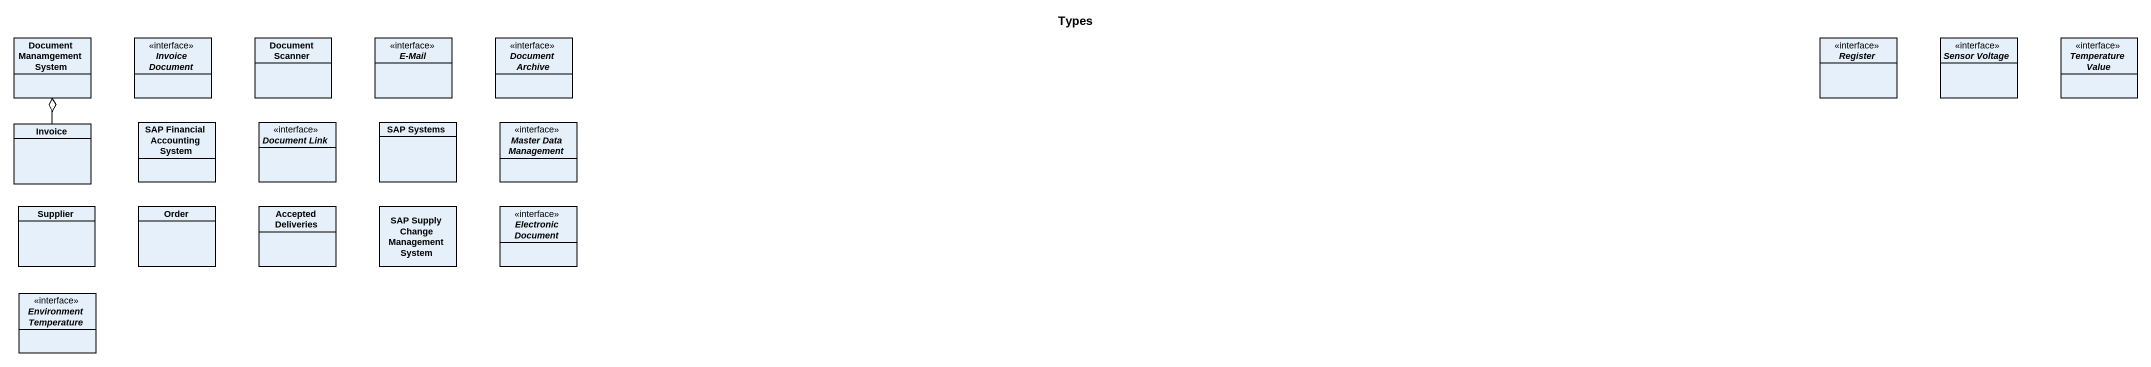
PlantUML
@startuml
title Types
hide circle
hide empty members
class "Document Manamgement System" as Document_Manamgement_System
interface "Invoice Document" as Invoice_Document
class "Document Scanner" as Document_Scanner
interface "E-Mail" as E_Mail
interface "Document Archive" as Document_Archive
interface Register
interface "Sensor Voltage" as Sensor_Voltage
interface "Temperature Value" as Temperature_Value
class Invoice
class "SAP Financial Accounting System" as SAP_Financial_Accounting
interface "Document Link" as Document_Link
class "SAP Systems" as SAP_Systems
interface "Master Data Management" as Master_Data_Management
class Supplier
class Order
class "Accepted Deliveries" as Accepted_Deliveries
class "SAP Supply Change Management System" as SAP_Supply_Change
interface "Electronic Document" as Electronic_Document
interface "Environment Temperature" as Environment_Temperature
Invoice -up-o Document_Manamgement_System
@enduml
